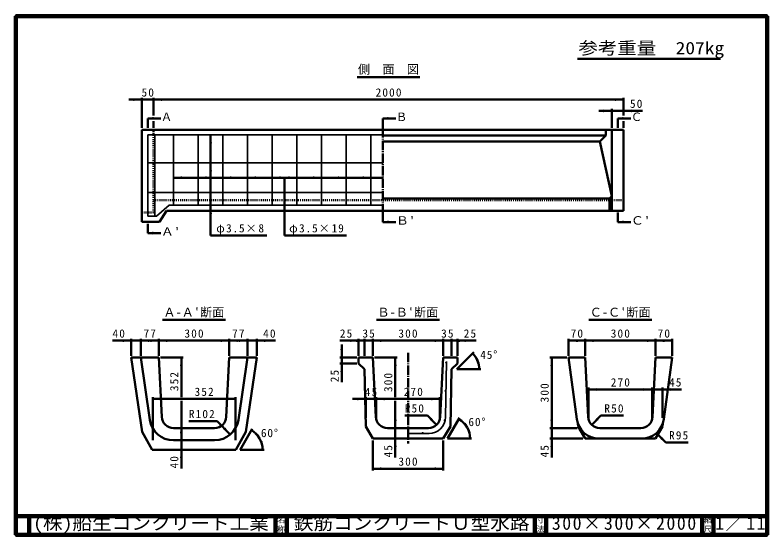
# Model space of a CAD drawing. Units: millimetres, scale not verified. Extents: x 100 to 4105, y 100 to 2870.
import ezdxf
from ezdxf.enums import TextEntityAlignment as Align

# ---------------------------------------------------------------- set-up
doc = ezdxf.new("R2010")
doc.units = ezdxf.units.MM
doc.header["$LTSCALE"] = 5
doc.linetypes.add('USER1', pattern=[13.4, 10, -1.2, 1, -1.2])
doc.linetypes.add('USER2', pattern=[2.2, 1, -1.2])
doc.layers.add('V-nasSTD', color=7, linetype='Continuous', lineweight=50)
doc.styles.add('ＭＳ ゴシック', font='')
doc.styles.get('ＭＳ ゴシック').set_extended_font_data('MS Gothic')

msp = doc.modelspace()

# ---------------------------------------------------------------- hatches: boundary and pattern name
at = {"layer": 'V-nasSTD'}
for points in [[(729.544, 2412.963), (774.544, 2420.463), (729.544, 2427.963)], [(882.044, 2427.963), (837.044, 2420.463), (882.044, 2412.963)], [(3292.044, 2412.963), (3337.044, 2420.463), (3292.044, 2427.963)], [(3229.544, 2352.963), (3274.544, 2360.463), (3229.544, 2367.963)], [(3382.044, 2367.963), (3337.044, 2360.463), (3382.044, 2352.963)], [(830.794, 2312.963), (875.794, 2320.463), (830.794, 2327.963)], [(2080.794, 2312.963), (2125.794, 2320.463), (2080.794, 2327.963)], [(3330.794, 2312.963), (3375.794, 2320.463), (3330.794, 2327.963)], [(1147.669, 2188.273), (1140.169, 2233.273), (1132.669, 2188.273)], [(1147.669, 2038.279), (1140.169, 2083.279), (1132.669, 2038.279)], [(988.294, 2012.654), (943.294, 2005.154), (988.294, 1997.654)], [(1119.544, 2012.654), (1074.544, 2005.154), (1119.544, 1997.654)], [(1250.794, 2012.654), (1205.794, 2005.154), (1250.794, 1997.654)], [(1382.044, 2012.654), (1337.044, 2005.154), (1382.044, 1997.654)], [(1513.294, 2012.654), (1468.294, 2005.154), (1513.294, 1997.654)], [(1554.544, 1997.654), (1599.544, 2005.154), (1554.544, 2012.654)], [(1685.794, 1997.654), (1730.794, 2005.154), (1685.794, 2012.654)], [(1817.044, 1997.654), (1862.044, 2005.154), (1817.044, 2012.654)], [(1948.294, 1997.654), (1993.294, 2005.154), (1948.294, 2012.654)], [(1147.669, 1882.029), (1140.169, 1927.029), (1132.669, 1882.029)], [(1147.669, 1811.393), (1140.169, 1856.393), (1132.669, 1811.393)], [(2080.794, 1761.713), (2125.794, 1769.213), (2080.794, 1776.713)], [(3330.794, 1761.713), (3375.794, 1769.213), (3330.794, 1776.713)], [(830.794, 1702.963), (875.794, 1710.463), (830.794, 1717.963)], [(673.28, 1131.163), (718.28, 1138.663), (673.28, 1146.163)], [(813.28, 1146.163), (768.28, 1138.663), (813.28, 1131.163)], [(819.53, 1131.163), (864.53, 1138.663), (819.53, 1146.163)], [(909.53, 1146.163), (864.53, 1138.663), (909.53, 1131.163)], [(1194.53, 1131.163), (1239.53, 1138.663), (1194.53, 1146.163)], [(1284.53, 1146.163), (1239.53, 1138.663), (1284.53, 1131.163)], [(1290.78, 1131.163), (1335.78, 1138.663), (1290.78, 1146.163)], [(1430.78, 1131.163), (1385.78, 1138.663), (1430.78, 1146.163)], [(1882.787, 1131.163), (1927.787, 1138.663), (1882.787, 1146.163)], [(1914.037, 1131.163), (1959.037, 1138.663), (1914.037, 1146.163)], [(2047.787, 1146.163), (2002.787, 1138.663), (2047.787, 1131.163)], [(2332.787, 1131.163), (2377.787, 1138.663), (2332.787, 1146.163)], [(2466.537, 1131.163), (2421.537, 1138.663), (2466.537, 1146.163)], [(2497.787, 1131.163), (2452.787, 1138.663), (2497.787, 1146.163)], [(3089.787, 1146.163), (3044.787, 1138.663), (3089.787, 1131.163)], [(3087.287, 1131.163), (3132.287, 1138.663), (3087.287, 1146.163)], [(3177.287, 1146.163), (3132.287, 1138.663), (3177.287, 1131.163)], [(3462.287, 1131.163), (3507.287, 1138.663), (3462.287, 1146.163)], [(3552.287, 1131.163), (3507.287, 1138.663), (3552.287, 1146.163)], [(3549.787, 1146.163), (3594.787, 1138.663), (3549.787, 1131.163)], [(1830.287, 1093.663), (1837.787, 1048.663), (1845.287, 1093.663)], [(992.03, 1003.663), (984.53, 1048.663), (977.03, 1003.663)], [(2130.287, 1003.663), (2122.787, 1048.663), (2115.287, 1003.663)], [(2565.999, 1037.849), (2534.674, 1071.015), (2553.549, 1029.482)], [(2962.287, 1003.663), (2954.787, 1048.663), (2947.287, 1003.663)], [(1845.287, 972.413), (1837.787, 1017.413), (1830.287, 972.413)], [(2395.838, 1021.441, 1), (2391.038, 1021.473, 1)], [(2553.67, 1028.829), (2569.822, 986.163), (2568.381, 1031.761)], [(3196.037, 871.163), (3151.037, 878.663), (3196.037, 886.163)], [(3443.537, 886.163), (3488.537, 878.663), (3443.537, 871.163)], [(3589.787, 871.163), (3544.787, 878.663), (3589.787, 886.163)], [(2392.838, 871.441, 1), (2388.038, 871.473, 1)], [(877.03, 836.163), (832.03, 828.663), (877.03, 821.163)], [(1227.03, 821.163), (1272.03, 828.663), (1227.03, 836.163)], [(1920.287, 821.163), (1965.287, 828.663), (1920.287, 836.163)], [(2066.537, 836.163), (2021.537, 828.663), (2066.537, 821.163)], [(2314.037, 821.163), (2359.037, 828.663), (2314.037, 836.163)], [(2316.144, 728.002), (2342.661, 690.878), (2305.538, 717.395)], [(2500.307, 698.383), (2460.881, 721.336), (2490.732, 686.836)], [(3193.93, 728.002), (3167.414, 690.878), (3204.537, 717.395)], [(2115.287, 718.663), (2122.787, 673.663), (2130.287, 718.663)], [(2388.205, 714.7, 1), (2383.523, 715.759, 0.41421), (2385.335, 712.888, 0.41421)], [(2947.287, 718.663), (2954.787, 673.663), (2962.287, 718.663)], [(977.03, 653.663), (984.53, 608.663), (992.03, 653.663)], [(1218.598, 676.882), (1245.114, 639.759), (1207.991, 666.276)], [(1396.425, 639.633), (1356.999, 662.586), (1386.85, 628.086)], [(2268.412, 644.59, 1), (2268.412, 649.39, 1)], [(2505.739, 660.447), (2520.881, 617.413), (2520.515, 663.032)], [(3538.06, 609.694), (3511.543, 646.817), (3548.666, 620.301)], [(1401.857, 601.697), (1416.999, 558.663), (1416.633, 604.282)], [(2130.287, 572.413), (2122.787, 617.413), (2115.287, 572.413)], [(2962.287, 572.413), (2954.787, 617.413), (2947.287, 572.413)], [(992.03, 513.663), (984.53, 558.663), (977.03, 513.663)], [(2047.787, 464.913), (2002.787, 457.413), (2047.787, 449.913)], [(2332.787, 449.913), (2377.787, 457.413), (2332.787, 464.913)]]:
    msp.add_hatch(color=256, dxfattribs=at).paths.add_polyline_path(points)

# ---------------------------------------------------------------- linework, layer by layer
at = {"layer": 'V-nasSTD', "lineweight": 100}
for p, q in [((105, 2865), (105, 105)), ((4100, 2865), (105, 2865)), ((4100, 105), (4100, 2865)), ((105, 205), (4100, 205)), ((175, 205), (175, 105)), ((1485, 205), (1485, 105)), ((1545, 205), (1545, 105)), ((2865, 205), (2865, 105)), ((2925, 205), (2925, 105)), ((3755, 205), (3755, 105)), ((3755, 205), (3755, 105)), ((3815, 205), (3815, 105)), ((105, 105), (4100, 105))]:
    msp.add_line(p, q, dxfattribs=at)
at = {"layer": 'V-nasSTD'}
for p, q in [((3092.5, 2637.5), (3852, 2637.5)), ((1920.044, 2540.463), (2254.044, 2540.463)), ((774.544, 2420.463), (704.544, 2420.463)), ((774.544, 2430.463), (774.544, 2270.463)), ((837.044, 2420.463), (774.544, 2420.463)), ((837.044, 2430.463), (837.044, 2335.463)), ((837.044, 2420.463), (3337.044, 2420.463)), ((3337.044, 2430.463), (3337.044, 2335.463)), ((3274.544, 2370.463), (3274.544, 2270.463)), ((3274.544, 2360.463), (3204.544, 2360.463)), ((3274.544, 2360.463), (3337.044, 2360.463)), ((3337.044, 2360.463), (3437.044, 2360.463)), ((805.794, 2270.463), (805.794, 2320.463)), ((875.794, 2320.463), (805.794, 2320.463)), ((837.044, 2305.463), (837.044, 2270.463)), ((2125.794, 2320.463), (2055.794, 2320.463)), ((2055.794, 2320.463), (2055.794, 2270.463)), ((3305.794, 2270.463), (3305.794, 2320.463)), ((3375.794, 2320.463), (3305.794, 2320.463)), ((3337.044, 2305.463), (3337.044, 2270.463)), ((774.544, 1770.463), (774.544, 2260.463)), ((774.544, 2260.463), (3337.044, 2260.463)), ((3242.544, 2260.463), (3242.544, 2229.213)), ((3274.544, 1829.213), (3274.544, 2260.463)), ((3337.044, 2260.463), (3337.044, 1829.213)), ((1140.169, 2233.273), (1140.169, 1698.273)), ((3242.544, 2229.213), (2055.794, 2229.213)), ((3211.294, 2197.963), (3242.544, 2229.213)), ((3211.294, 2197.963), (2055.794, 2197.963)), ((3211.294, 2197.963), (3274.544, 1906.977)), ((2055.794, 2005.154), (943.294, 2005.154)), ((1533.919, 2005.154), (1533.919, 1698.279)), ((3274.544, 1894.477), (2055.794, 1894.477)), ((3274.544, 1906.977), (3262.044, 1894.477)), ((3262.044, 1894.477), (3262.044, 1829.213)), ((905.794, 1829.213), (868.294, 1770.463)), ((3337.044, 1829.213), (905.794, 1829.213)), ((2055.794, 1769.213), (2055.794, 1819.213)), ((3305.794, 1819.213), (3305.794, 1769.213)), ((868.294, 1770.463), (774.544, 1770.463)), ((2125.794, 1769.213), (2055.794, 1769.213)), ((3375.794, 1769.213), (3305.794, 1769.213)), ((805.794, 1760.463), (805.794, 1710.463)), ((875.794, 1710.463), (805.794, 1710.463)), ((1140.169, 1698.273), (1440.169, 1698.273)), ((1533.919, 1698.279), (1863.919, 1698.279)), ((884.902, 1248.663), (1219.158, 1248.663)), ((2023.159, 1248.663), (2357.415, 1248.663)), ((3152.659, 1248.663), (3486.915, 1248.663)), ((718.28, 1138.663), (618.28, 1138.663)), ((718.28, 1148.663), (718.28, 1058.663)), ((718.28, 1138.663), (768.28, 1138.663)), ((768.28, 1148.663), (768.28, 1058.663)), ((768.28, 1138.663), (864.53, 1138.663)), ((864.53, 1148.663), (864.53, 1058.663)), ((864.53, 1138.663), (1239.53, 1138.663)), ((1239.53, 1148.663), (1239.53, 1058.663)), ((1335.78, 1138.663), (1239.53, 1138.663)), ((1335.78, 1148.663), (1335.78, 1058.663)), ((1385.78, 1138.663), (1335.78, 1138.663)), ((1385.78, 1148.663), (1385.78, 1058.663)), ((1385.78, 1138.663), (1485.78, 1138.663)), ((1927.787, 1138.663), (1827.787, 1138.663)), ((1927.787, 1148.663), (1927.787, 1058.663)), ((1927.787, 1138.663), (1959.037, 1138.663)), ((1959.037, 1148.663), (1959.037, 1058.663)), ((1959.037, 1138.663), (2002.787, 1138.663)), ((2002.787, 1148.663), (2002.787, 1058.663)), ((2002.787, 1138.663), (2377.787, 1138.663)), ((2377.787, 1148.663), (2377.787, 1058.663)), ((2421.537, 1138.663), (2377.787, 1138.663)), ((2421.537, 1148.663), (2421.537, 1058.663)), ((2452.787, 1138.663), (2421.537, 1138.663)), ((2452.787, 1148.663), (2452.787, 1058.663)), ((2452.787, 1138.663), (2552.787, 1138.663)), ((3044.787, 1148.663), (3044.787, 1058.663)), ((3044.787, 1138.663), (3132.287, 1138.663)), ((3132.287, 1148.663), (3132.287, 1058.663)), ((3132.287, 1138.663), (3507.287, 1138.663)), ((3507.287, 1148.663), (3507.287, 1058.663)), ((3594.787, 1138.663), (3507.287, 1138.663)), ((3594.787, 1148.663), (3594.787, 1058.663)), ((1837.787, 1048.663), (1837.787, 1118.663)), ((864.53, 1048.663), (718.28, 1048.663)), ((718.28, 1048.663), (775.578, 653.192)), ((768.28, 1048.663), (816.206, 717.88)), ((864.53, 1048.663), (880.311, 733.042)), ((874.53, 1048.663), (994.53, 1048.663)), ((984.53, 1048.663), (984.53, 838.663)), ((1223.749, 733.042), (1239.53, 1048.663)), ((1239.53, 1048.663), (1385.78, 1048.663)), ((1335.78, 1048.663), (1287.854, 717.88)), ((1385.78, 1048.663), (1328.482, 653.192)), ((1827.787, 1048.663), (1917.787, 1048.663)), ((1837.787, 1017.413), (1837.787, 1048.663)), ((1927.787, 1048.663), (1927.787, 1017.413)), ((2002.787, 1048.663), (1927.787, 1048.663)), ((2002.787, 1048.663), (2018.568, 733.042)), ((2012.787, 1048.663), (2132.787, 1048.663)), ((2122.787, 1048.663), (2122.787, 838.663)), ((2362.006, 733.042), (2377.787, 1048.663)), ((2377.787, 1048.663), (2452.787, 1048.663)), ((2540.331, 1076.672), (2449.822, 986.163)), ((2452.787, 1017.413), (2452.787, 1048.663)), ((2944.787, 1048.663), (3034.787, 1048.663)), ((2954.787, 1048.663), (2954.787, 673.663)), ((3132.287, 1048.663), (3044.787, 1048.663)), ((3044.787, 1048.663), (3088.546, 720.468)), ((3132.287, 1048.663), (3148.068, 733.042)), ((3491.506, 733.042), (3507.287, 1048.663)), ((3507.287, 1048.663), (3594.787, 1048.663)), ((3551.028, 720.468), (3594.787, 1048.663)), ((1827.787, 1017.413), (1917.787, 1017.413)), ((1837.787, 1017.413), (1837.787, 917.413)), ((1927.787, 1017.413), (1959.037, 986.163)), ((2452.787, 1017.413), (2421.537, 986.163)), ((1959.037, 986.163), (1965.107, 682.677)), ((2415.468, 682.677), (2421.537, 986.163)), ((2577.822, 986.163), (2449.822, 986.163)), ((3151.037, 888.663), (3151.037, 728.663)), ((3488.537, 888.663), (3488.537, 728.663)), ((3544.787, 888.663), (3544.787, 728.663)), ((3488.537, 878.663), (3151.037, 878.663)), ((3544.787, 878.663), (3488.537, 878.663)), ((3644.787, 878.663), (3544.787, 878.663)), ((832.03, 838.663), (832.03, 608.663)), ((832.03, 828.663), (1272.03, 828.663)), ((984.53, 818.663), (984.53, 608.663)), ((1272.03, 838.663), (1272.03, 608.663)), ((1895.287, 828.663), (1965.287, 828.663)), ((1965.287, 838.663), (1965.287, 728.663)), ((1965.287, 828.663), (2021.537, 828.663)), ((2021.537, 838.663), (2021.537, 728.663)), ((2021.537, 828.663), (2359.037, 828.663)), ((2122.787, 818.663), (2122.787, 673.663)), ((2359.037, 838.663), (2359.037, 728.663)), ((2173.163, 740.376), (2293.163, 740.376)), ((2342.661, 690.878), (2293.163, 740.376)), ((2400.881, 617.413), (2464.881, 728.264)), ((3167.414, 690.878), (3216.911, 740.376)), ((3216.911, 740.376), (3336.911, 740.376)), ((1024.404, 710.47), (1174.404, 710.47)), ((1245.114, 639.759), (1174.404, 710.47)), ((1965.107, 682.677), (2002.787, 617.413)), ((2377.787, 617.413), (2415.468, 682.677)), ((3094.331, 696.482), (3094.607, 682.677)), ((3094.607, 682.677), (3132.287, 617.413)), ((3507.287, 617.413), (3544.968, 682.677)), ((3544.968, 682.677), (3545.244, 696.482)), ((775.578, 653.192), (830.155, 558.663)), ((942.733, 673.663), (1161.327, 673.663)), ((1273.905, 558.663), (1328.482, 653.192)), ((1296.999, 558.663), (1360.999, 669.514)), ((2080.99, 673.663), (2299.584, 673.663)), ((2122.787, 673.663), (2122.787, 617.413)), ((2944.787, 673.663), (3089.787, 673.663)), ((2954.787, 673.663), (2954.787, 617.413)), ((3210.49, 673.663), (3429.084, 673.663)), ((3511.543, 646.817), (3561.041, 597.32)), ((942.389, 608.663), (1161.672, 608.663)), ((984.53, 608.663), (984.53, 558.663)), ((2002.787, 617.413), (2377.787, 617.413)), ((2002.787, 607.413), (2002.787, 447.413)), ((2122.787, 617.413), (2122.787, 517.413)), ((2377.787, 607.413), (2377.787, 447.413)), ((2528.881, 617.413), (2400.881, 617.413)), ((2944.787, 617.413), (3119.787, 617.413)), ((2954.787, 617.413), (2954.787, 517.413)), ((3132.287, 617.413), (3507.287, 617.413)), ((3561.041, 597.32), (3681.041, 597.32)), ((830.155, 558.663), (1273.905, 558.663)), ((984.53, 558.663), (984.53, 458.663)), ((1424.999, 558.663), (1296.999, 558.663)), ((2002.787, 457.413), (2377.787, 457.413))]:
    msp.add_line(p, q, dxfattribs=at)
at = {"layer": 'V-nasSTD', "linetype": 'USER2'}
for p, q in [((837.044, 1820.463), (837.044, 2260.463)), ((3337.044, 1885.463), (837.044, 1885.463)), ((837.044, 1820.463), (774.544, 1820.463))]:
    msp.add_line(p, q, dxfattribs=at)
at = {"layer": 'V-nasSTD', "linetype": 'USER1'}
for p, q in [((2055.794, 2268.463), (2055.794, 1821.213)), ((2190.287, 1073.663), (2190.287, 592.413))]:
    msp.add_line(p, q, dxfattribs=at)
at = {"layer": 'V-nasSTD', "lineweight": 35}
for p, q in [((805.794, 2233.279), (2055.794, 2233.279)), ((805.794, 1800.154), (805.794, 2233.279)), ((843.294, 2233.279), (843.294, 1800.154)), ((943.294, 1858.79), (943.294, 2233.279)), ((1074.544, 2233.279), (1074.544, 1858.79)), ((1205.794, 2233.279), (1205.794, 1858.79)), ((1337.044, 2233.279), (1337.044, 1858.79)), ((1468.294, 1858.79), (1468.294, 2233.279)), ((1599.544, 2233.279), (1599.544, 1858.79)), ((1730.794, 1858.79), (1730.794, 2233.279)), ((1862.044, 2233.279), (1862.044, 1858.79)), ((1993.294, 2233.279), (1993.294, 1858.79)), ((805.794, 2083.279), (2055.794, 2083.279)), ((2055.794, 1927.029), (805.794, 1927.029)), ((919.794, 1858.79), (853.294, 1800.154)), ((919.794, 1858.79), (2055.794, 1858.79)), ((853.294, 1800.154), (805.794, 1800.154)), ((2390.025, 730.831), (2395.944, 1026.772)), ((2190.287, 644.59), (2302.043, 644.59))]:
    msp.add_line(p, q, dxfattribs=at)
at = {"layer": 'V-nasSTD', "lineweight": 13}
msp.add_lwpolyline([(100, 100), (100, 2870), (4105, 2870), (4105, 100)], close=True, dxfattribs=at)
at = {"layer": 'V-nasSTD', "lineweight": 35}
for centre in [(2393.438, 1021.457), (2390.438, 871.457), (2385.864, 715.229), (2268.412, 646.99)]:
    msp.add_circle(centre, 2.4, dxfattribs=at)
at = {"layer": 'V-nasSTD'}
for centre, radius, start, end in [((2449.822, 986.163), 120, 0, 45), ((942.733, 736.163), 62.5, 182.8624, 270), ((1161.327, 736.163), 62.5, 270, 357.13759), ((2080.99, 736.163), 62.5, 182.8624, 270), ((2299.584, 736.163), 62.5, 270, 357.13759), ((2299.584, 736.163), 62.5, 270, 357.13759), ((2400.881, 617.413), 120, 0, 60), ((3210.49, 736.163), 62.5, 182.8624, 270), ((3429.084, 736.163), 62.5, 270, 357.13759), ((942.389, 736.163), 127.5, 188.24401, 270), ((1161.672, 736.163), 127.5, 270, 351.75599), ((3206.255, 736.163), 118.75, 187.59464, 270), ((3433.32, 736.163), 118.75, 270, 352.40536), ((1296.999, 558.663), 120, 0, 60)]:
    msp.add_arc(centre, radius, start, end, dxfattribs=at)
at = {"layer": 'V-nasSTD', "lineweight": 35}
msp.add_arc((2302.043, 732.59), 88, 270, 358.85424, dxfattribs=at)

# ---------------------------------------------------------------- texts
at = {"layer": 'V-nasSTD', "style": 'ＭＳ ゴシック'}
for s, height, width, p in [('参考重量\u3000207kg', 65.98, 1.15, (3096.5, 2727.5)), ("Ｂ'", 43.99, 1.15, (2125.794, 1799.213)), ("Ｃ'", 43.99, 1.15, (3375.794, 1799.213)), ("Ａ'", 43.99, 1.15, (875.794, 1740.463)), ('(株)船生コンクリート工業', 69.65, 1.1, (196.334, 202.55)), ('鉄筋コンクリートＵ型水路', 69.65, 1.1, (1582.75, 202.47))]:
    msp.add_text(s, height=height, dxfattribs=dict(at, width=width)).set_placement(p, align=Align.TOP_LEFT)
for s, height, p in [('側\u3000面\u3000図', 47.65, (1924.04, 2605.463)), ('Ａ', 43.99, (875.794, 2350.463)), ('Ｂ', 43.99, (2125.794, 2350.463)), ('Ｃ', 43.99, (3375.794, 2350.463)), ("Ａ-Ａ'断面", 47.65, (888.898, 1313.663)), ("Ｂ-Ｂ'断面", 47.65, (2027.155, 1313.663)), ("Ｃ-Ｃ'断面", 47.65, (3156.655, 1313.663)), ('名', 30.79, (1493.982, 200.999)), ('寸', 30.79, (2873.982, 200.999)), ('縮', 30.79, (3763.982, 200.999)), ('称', 30.79, (1493.976, 151.01)), ('法', 30.79, (2873.976, 151.01)), ('尺', 30.79, (3763.976, 151.01))]:
    msp.add_text(s, height=height, dxfattribs=at).set_placement(p, align=Align.TOP_LEFT)
at = {"layer": 'V-nasSTD', "attachment_point": 1, "style": 'ＭＳ ゴシック'}
for s, insert, char_height in [('\\T1.2;50', (772.803, 2480.463), 43.99), ('\\T1.2;2000', (2017.938, 2480.463), 43.99), ('\\T1.2;50', (3371.044, 2420.463), 43.99), ('\\T1.15;φ3.5×8', (1170.169, 1758.273), 43.99), ('\\T1.16;φ3.5×19', (1557.919, 1758.279), 43.99), ('\\T1.2;40', (618.28, 1198.663), 43.99), ('\\T1.2;77', (783.415, 1198.663), 43.99), ('\\T1.2;300', (1001.043, 1198.663), 43.99), ('\\T1.2;77', (1254.665, 1198.663), 43.99), ('\\T1.2;40', (1419.78, 1198.663), 43.99), ('\\T1.2;25', (1827.787, 1198.663), 43.99), ('\\T1.2;35', (1947.922, 1198.663), 43.99), ('\\T1.2;300', (2139.3, 1198.663), 43.99), ('\\T1.2;35', (2366.672, 1198.663), 43.99), ('\\T1.2;25', (2486.787, 1198.663), 43.99), ('\\T1.2;70', (3055.547, 1198.663), 43.99), ('\\T1.2;300', (3268.8, 1198.663), 43.99), ('\\T1.2;70', (3518.047, 1198.663), 43.99), ('\\T1.15;45°', (2574.714, 1085.546), 43.99), ('\\T1.2;270', (3268.8, 938.663), 43.99), ('\\T1.2;45', (3578.787, 938.663), 43.99), ('\\T1.2;352', (1054.793, 888.663), 43.99), ('\\T1.2;45', (1960.422, 888.663), 43.99), ('\\T1.2;270', (2167.425, 888.663), 43.99), ('\\T1.2;R102', (1024.404, 770.47), 43.99), ('\\T1.2;R50', (2173.163, 800.376), 43.99), ('\\T1.2;R50', (3234.911, 800.376), 43.99), ('\\T1.15;60°', (2511.827, 728.166), 43.99), ('\\T1.15;60°', (1407.945, 669.416), 43.99), ('\\T1.2;R95', (3579.041, 657.32), 43.99), ('\\T1.2;300', (2139.3, 517.413), 43.99), ('\\T1.17;300×300×2000', (2955.25, 202.47), 69.65), ('\\T1.16;1／11', (3824.5, 202.582), 69.65)]:
    msp.add_mtext(s, dxfattribs=dict(at, insert=insert, char_height=char_height))
at = {"layer": 'V-nasSTD', "char_height": 43.99, "attachment_point": 1, "rotation": 90, "style": 'ＭＳ ゴシック'}
for s, insert in [('\\T1.2;352', (924.53, 870.176)), ('\\T1.2;25', (1777.787, 917.413)), ('\\T1.2;300', (2062.787, 865.175)), ('\\T1.2;300', (2894.787, 810.176)), ('\\T1.2;45', (2062.787, 517.413)), ('\\T1.2;45', (2894.787, 517.413)), ('\\T1.2;40', (924.53, 458.663))]:
    msp.add_mtext(s, dxfattribs=dict(at, insert=insert))

doc.saveas('drawing.dxf')
